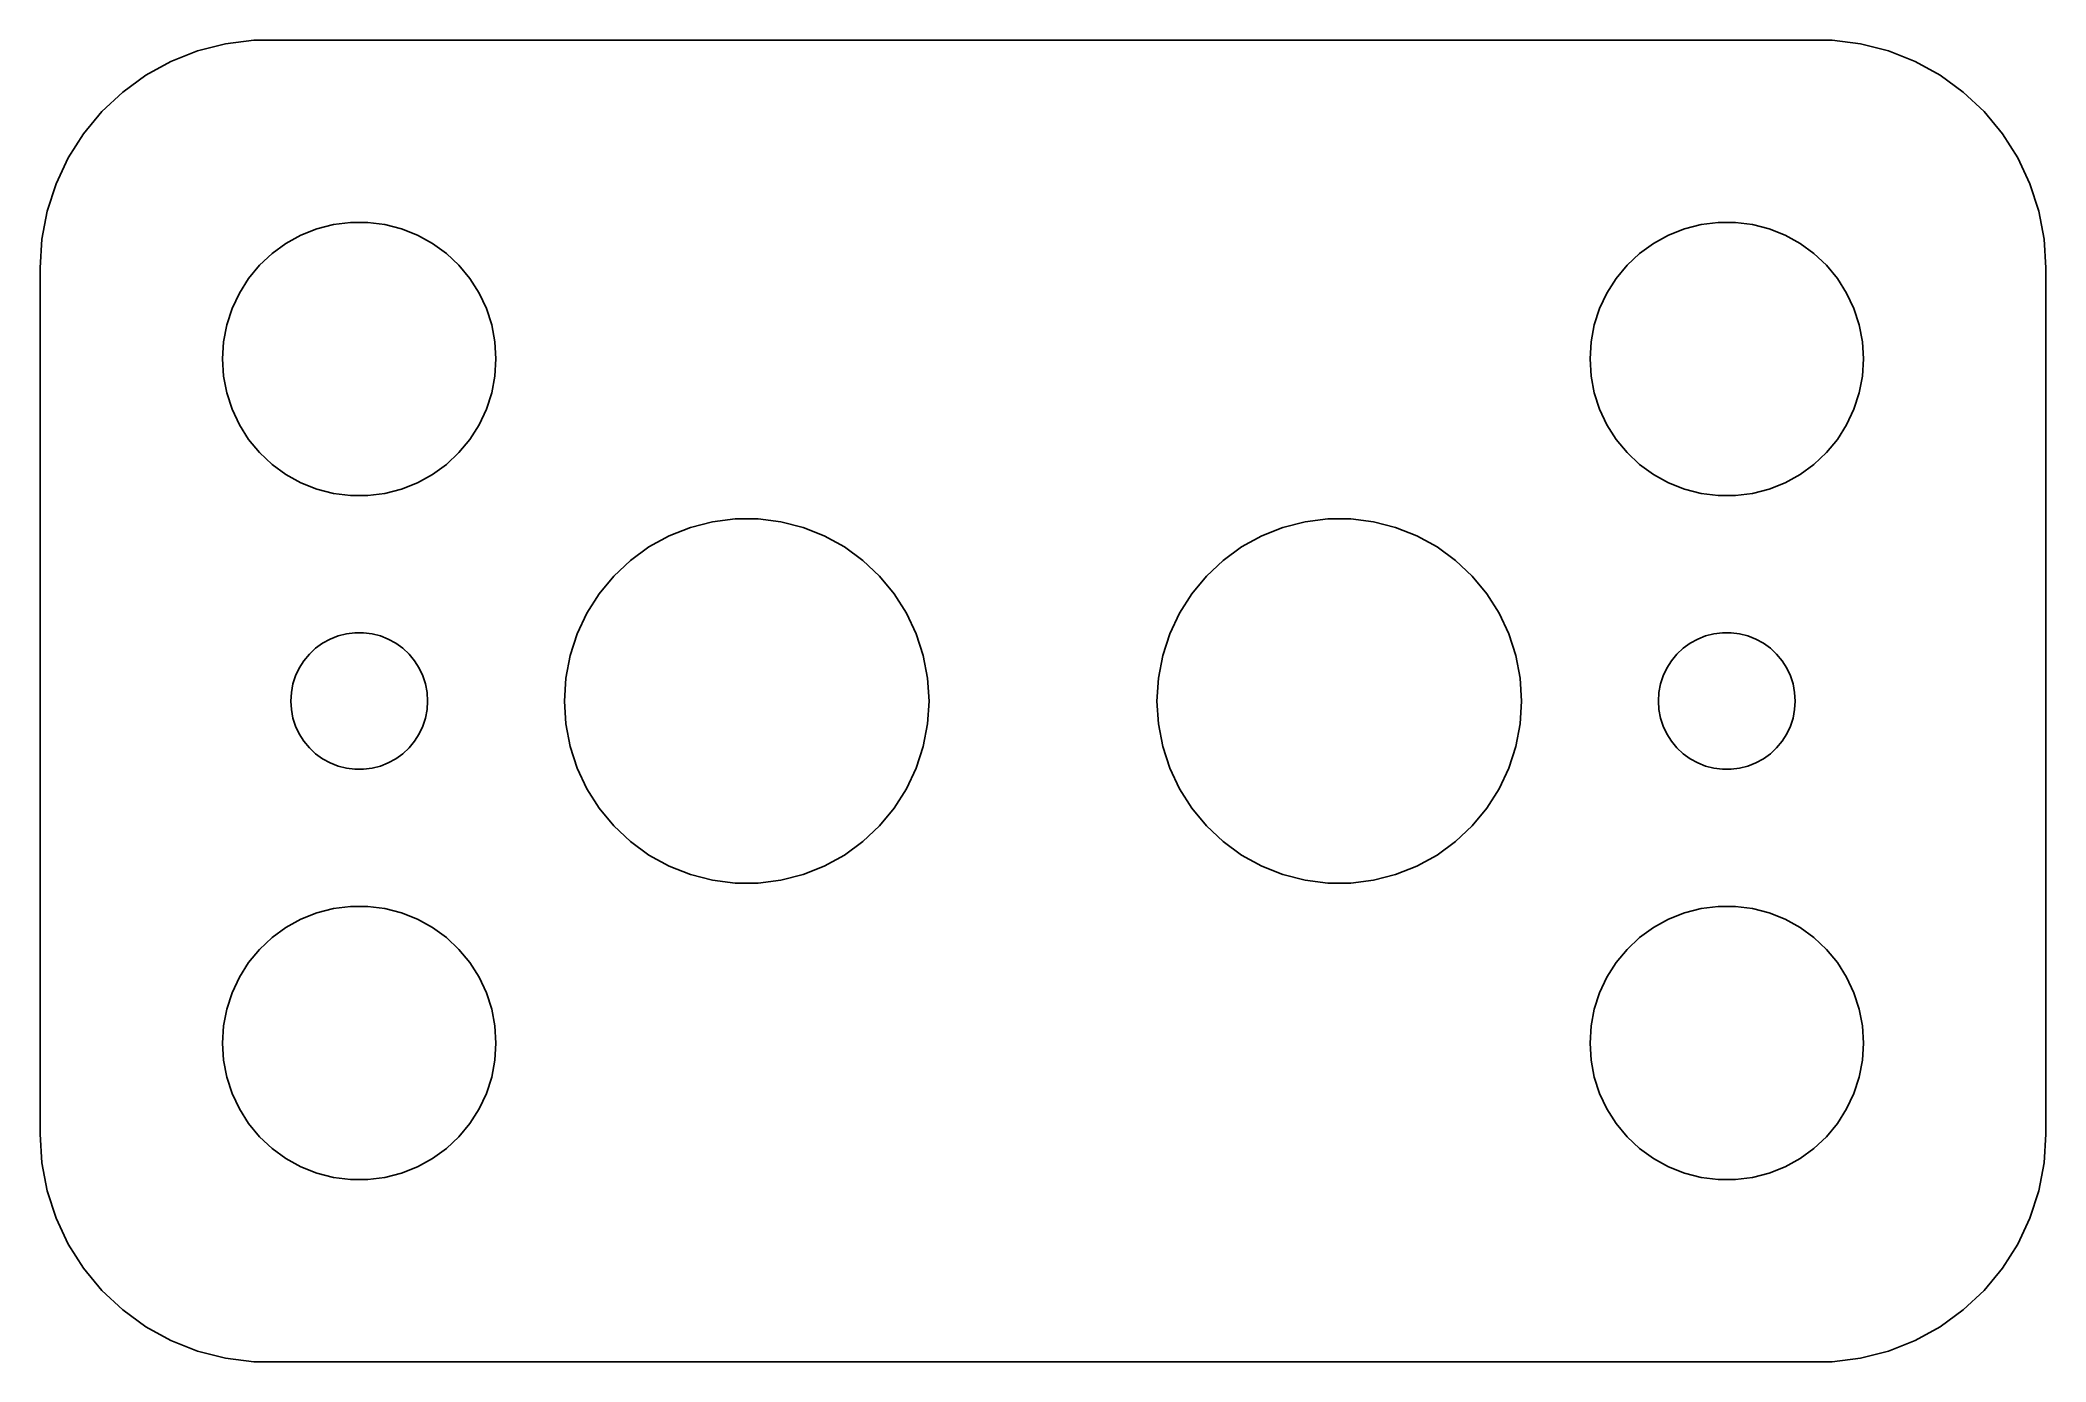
# Model space of a CAD drawing. Header units: metres. Extents: x -22 to 22, y 24.5 to 53.5.
import ezdxf

# ---------------------------------------------------------------- set-up
doc = ezdxf.new("R2010")
doc.units = ezdxf.units.M

msp = doc.modelspace()

# ---------------------------------------------------------------- linework, layer by layer
for p, q in [((-18.5451, 53.2553), (-19.1289, 53.0241)), ((-17.9369, 53.4114), (-18.5451, 53.2553)), ((-17.3139, 53.4901), (-17.9369, 53.4114)), ((17.3139, 53.4901), (-17.3139, 53.4901)), ((17.9369, 53.4114), (17.3139, 53.4901)), ((18.5451, 53.2553), (17.9369, 53.4114)), ((19.1289, 53.0241), (18.5451, 53.2553)), ((-19.1289, 53.0241), (-19.6791, 52.7216)), ((19.6791, 52.7216), (19.1289, 53.0241)), ((-19.6791, 52.7216), (-20.1871, 52.3526)), ((20.1871, 52.3526), (19.6791, 52.7216)), ((-20.6448, 51.9227), (-21.0451, 51.4389)), ((-20.1871, 52.3526), (-20.6448, 51.9227)), ((20.6448, 51.9227), (20.1871, 52.3526)), ((21.0451, 51.4389), (20.6448, 51.9227)), ((-21.0451, 51.4389), (-21.3815, 50.9088)), ((21.3815, 50.9088), (21.0451, 51.4389)), ((-21.3815, 50.9088), (-21.6489, 50.3406)), ((21.6489, 50.3406), (21.3815, 50.9088)), ((-21.6489, 50.3406), (-21.8429, 49.7434)), ((21.8429, 49.7434), (21.6489, 50.3406)), ((-21.8429, 49.7434), (-21.9606, 49.1267)), ((21.9606, 49.1267), (21.8429, 49.7434)), ((-16.2773, 49.2145), (-15.927, 49.3532)), ((-15.927, 49.3532), (-15.5621, 49.4469)), ((-15.5621, 49.4469), (-15.1884, 49.4941)), ((-15.1884, 49.4941), (-14.8116, 49.4941)), ((-14.8116, 49.4941), (-14.4379, 49.4469)), ((-14.4379, 49.4469), (-14.0729, 49.3532)), ((-14.0729, 49.3532), (-13.7227, 49.2145)), ((13.7227, 49.2145), (14.0729, 49.3532)), ((14.0729, 49.3532), (14.4379, 49.4469)), ((14.4379, 49.4469), (14.8116, 49.4941)), ((14.8116, 49.4941), (15.1884, 49.4941)), ((15.1884, 49.4941), (15.5621, 49.4469)), ((15.5621, 49.4469), (15.927, 49.3532)), ((15.927, 49.3532), (16.2773, 49.2145)), ((-21.9606, 49.1267), (-22, 48.5)), ((-16.9123, 48.8115), (-16.6075, 49.033)), ((-16.6075, 49.033), (-16.2773, 49.2145)), ((-13.7227, 49.2145), (-13.3925, 49.033)), ((-13.3925, 49.033), (-13.0877, 48.8115)), ((13.0877, 48.8115), (13.3925, 49.033)), ((13.3925, 49.033), (13.7227, 49.2145)), ((16.2773, 49.2145), (16.6075, 49.033)), ((16.6075, 49.033), (16.9123, 48.8115)), ((22, 48.5), (21.9606, 49.1267)), ((-22, 48.5), (-22, 29.5)), ((-17.427, 48.2634), (-17.1869, 48.5536)), ((-17.1869, 48.5536), (-16.9123, 48.8115)), ((-13.0877, 48.8115), (-12.8131, 48.5536)), ((-12.8131, 48.5536), (-12.5729, 48.2634)), ((12.5729, 48.2634), (12.8131, 48.5536)), ((12.8131, 48.5536), (13.0877, 48.8115)), ((16.9123, 48.8115), (17.1869, 48.5536)), ((17.1869, 48.5536), (17.427, 48.2634)), ((22, 29.5), (22, 48.5)), ((-17.6289, 47.9453), (-17.427, 48.2634)), ((-12.5729, 48.2634), (-12.3711, 47.9453)), ((12.3711, 47.9453), (12.5729, 48.2634)), ((17.427, 48.2634), (17.6289, 47.9453)), ((-17.9057, 47.2461), (-17.7893, 47.6044)), ((-17.7893, 47.6044), (-17.6289, 47.9453)), ((-12.3711, 47.9453), (-12.2107, 47.6044)), ((-12.2107, 47.6044), (-12.0942, 47.2461)), ((12.0942, 47.2461), (12.2107, 47.6044)), ((12.2107, 47.6044), (12.3711, 47.9453)), ((17.6289, 47.9453), (17.7893, 47.6044)), ((17.7893, 47.6044), (17.9057, 47.2461)), ((-17.9763, 46.876), (-17.9057, 47.2461)), ((-12.0942, 47.2461), (-12.0237, 46.876)), ((12.0237, 46.876), (12.0942, 47.2461)), ((17.9057, 47.2461), (17.9763, 46.876)), ((-18, 46.5), (-17.9763, 46.876)), ((-12.0237, 46.876), (-12, 46.5)), ((12, 46.5), (12.0237, 46.876)), ((17.9763, 46.876), (18, 46.5)), ((-17.9763, 46.124), (-18, 46.5)), ((-12, 46.5), (-12.0237, 46.124)), ((12.0237, 46.124), (12, 46.5)), ((18, 46.5), (17.9763, 46.124)), ((-17.9057, 45.7539), (-17.9763, 46.124)), ((-12.0237, 46.124), (-12.0942, 45.7539)), ((12.0942, 45.7539), (12.0237, 46.124)), ((17.9763, 46.124), (17.9057, 45.7539)), ((-17.7893, 45.3956), (-17.9057, 45.7539)), ((-17.6289, 45.0547), (-17.7893, 45.3956)), ((-12.2107, 45.3956), (-12.3711, 45.0547)), ((-12.0942, 45.7539), (-12.2107, 45.3956)), ((12.2107, 45.3956), (12.0942, 45.7539)), ((12.3711, 45.0547), (12.2107, 45.3956)), ((17.7893, 45.3956), (17.6289, 45.0547)), ((17.9057, 45.7539), (17.7893, 45.3956)), ((-17.427, 44.7366), (-17.6289, 45.0547)), ((-12.3711, 45.0547), (-12.5729, 44.7366)), ((12.5729, 44.7366), (12.3711, 45.0547)), ((17.6289, 45.0547), (17.427, 44.7366)), ((-17.1869, 44.4464), (-17.427, 44.7366)), ((-16.9123, 44.1884), (-17.1869, 44.4464)), ((-12.8131, 44.4464), (-13.0877, 44.1884)), ((-12.5729, 44.7366), (-12.8131, 44.4464)), ((12.8131, 44.4464), (12.5729, 44.7366)), ((13.0877, 44.1884), (12.8131, 44.4464)), ((17.1869, 44.4464), (16.9123, 44.1884)), ((17.427, 44.7366), (17.1869, 44.4464)), ((-16.6075, 43.967), (-16.9123, 44.1884)), ((-13.0877, 44.1884), (-13.3925, 43.967)), ((13.3925, 43.967), (13.0877, 44.1884)), ((16.9123, 44.1884), (16.6075, 43.967)), ((-16.2773, 43.7855), (-16.6075, 43.967)), ((-15.927, 43.6468), (-16.2773, 43.7855)), ((-15.5621, 43.5531), (-15.927, 43.6468)), ((-14.0729, 43.6468), (-14.4379, 43.5531)), ((-13.7227, 43.7855), (-14.0729, 43.6468)), ((-13.3925, 43.967), (-13.7227, 43.7855)), ((13.7227, 43.7855), (13.3925, 43.967)), ((14.0729, 43.6468), (13.7227, 43.7855)), ((14.4379, 43.5531), (14.0729, 43.6468)), ((15.927, 43.6468), (15.5621, 43.5531)), ((16.2773, 43.7855), (15.927, 43.6468)), ((16.6075, 43.967), (16.2773, 43.7855)), ((-15.1884, 43.5059), (-15.5621, 43.5531)), ((-14.8116, 43.5059), (-15.1884, 43.5059)), ((-14.4379, 43.5531), (-14.8116, 43.5059)), ((14.8116, 43.5059), (14.4379, 43.5531)), ((15.1884, 43.5059), (14.8116, 43.5059)), ((15.5621, 43.5531), (15.1884, 43.5059)), ((-8.20311, 42.6193), (-7.73605, 42.8042)), ((-7.73605, 42.8042), (-7.24951, 42.9291)), ((-7.24951, 42.9291), (-6.75116, 42.9921)), ((-6.75116, 42.9921), (-6.24883, 42.9921)), ((-6.24883, 42.9921), (-5.75047, 42.9291)), ((-5.75047, 42.9291), (-5.26393, 42.8042)), ((-5.26393, 42.8042), (-4.79688, 42.6193)), ((4.79688, 42.6193), (5.26393, 42.8042)), ((5.26393, 42.8042), (5.75047, 42.9291)), ((5.75047, 42.9291), (6.24883, 42.9921)), ((6.24883, 42.9921), (6.75116, 42.9921)), ((6.75116, 42.9921), (7.24951, 42.9291)), ((7.24951, 42.9291), (7.73605, 42.8042)), ((7.73605, 42.8042), (8.20311, 42.6193)), ((-9.04968, 42.082), (-8.6433, 42.3773)), ((-8.6433, 42.3773), (-8.20311, 42.6193)), ((-4.79688, 42.6193), (-4.35669, 42.3773)), ((-4.35669, 42.3773), (-3.9503, 42.082)), ((3.9503, 42.082), (4.35669, 42.3773)), ((4.35669, 42.3773), (4.79688, 42.6193)), ((8.20311, 42.6193), (8.6433, 42.3773)), ((8.6433, 42.3773), (9.04968, 42.082)), ((-9.41586, 41.7382), (-9.04968, 42.082)), ((-3.9503, 42.082), (-3.58412, 41.7382)), ((3.58412, 41.7382), (3.9503, 42.082)), ((9.04968, 42.082), (9.41586, 41.7382)), ((-9.73605, 41.3511), (-9.41586, 41.7382)), ((-3.58412, 41.7382), (-3.26393, 41.3511)), ((3.26393, 41.3511), (3.58412, 41.7382)), ((9.41586, 41.7382), (9.73605, 41.3511)), ((-10.2191, 40.4725), (-10.0052, 40.927)), ((-10.0052, 40.927), (-9.73605, 41.3511)), ((-3.26393, 41.3511), (-2.99477, 40.927)), ((-2.99477, 40.927), (-2.78088, 40.4725)), ((2.78088, 40.4725), (2.99477, 40.927)), ((2.99477, 40.927), (3.26393, 41.3511)), ((9.73605, 41.3511), (10.0052, 40.927)), ((10.0052, 40.927), (10.2191, 40.4725)), ((-15.2811, 40.4734), (-15.0942, 40.497)), ((-15.0942, 40.497), (-14.9058, 40.497)), ((-14.9058, 40.497), (-14.7189, 40.4734)), ((14.7189, 40.4734), (14.9058, 40.497)), ((14.9058, 40.497), (15.0942, 40.497)), ((15.0942, 40.497), (15.2811, 40.4734)), ((-16.0934, 40.0268), (-15.9561, 40.1558)), ((-15.9561, 40.1558), (-15.8037, 40.2665)), ((-15.8037, 40.2665), (-15.6387, 40.3572)), ((-15.6387, 40.3572), (-15.4635, 40.4266)), ((-15.4635, 40.4266), (-15.2811, 40.4734)), ((-14.7189, 40.4734), (-14.5365, 40.4266)), ((-14.5365, 40.4266), (-14.3613, 40.3572)), ((-14.3613, 40.3572), (-14.1963, 40.2665)), ((-14.1963, 40.2665), (-14.0439, 40.1558)), ((-14.0439, 40.1558), (-13.9065, 40.0268)), ((-10.3743, 39.9948), (-10.2191, 40.4725)), ((-2.78088, 40.4725), (-2.62566, 39.9948)), ((2.62566, 39.9948), (2.78088, 40.4725)), ((10.2191, 40.4725), (10.3743, 39.9948)), ((13.9065, 40.0268), (14.0439, 40.1558)), ((14.0439, 40.1558), (14.1963, 40.2665)), ((14.1963, 40.2665), (14.3613, 40.3572)), ((14.3613, 40.3572), (14.5365, 40.4266)), ((14.5365, 40.4266), (14.7189, 40.4734)), ((15.2811, 40.4734), (15.4635, 40.4266)), ((15.4635, 40.4266), (15.6387, 40.3572)), ((15.6387, 40.3572), (15.8037, 40.2665)), ((15.8037, 40.2665), (15.9561, 40.1558)), ((15.9561, 40.1558), (16.0934, 40.0268)), ((-16.3947, 39.5522), (-16.3145, 39.7226)), ((-16.3145, 39.7226), (-16.2135, 39.8817)), ((-16.2135, 39.8817), (-16.0934, 40.0268)), ((-13.9065, 40.0268), (-13.7865, 39.8817)), ((-13.7865, 39.8817), (-13.6855, 39.7226)), ((-13.6855, 39.7226), (-13.6053, 39.5522)), ((-10.4684, 39.5013), (-10.3743, 39.9948)), ((-2.62566, 39.9948), (-2.53154, 39.5013)), ((2.53154, 39.5013), (2.62566, 39.9948)), ((10.3743, 39.9948), (10.4684, 39.5013)), ((13.6053, 39.5522), (13.6855, 39.7226)), ((13.6855, 39.7226), (13.7865, 39.8817)), ((13.7865, 39.8817), (13.9065, 40.0268)), ((16.0934, 40.0268), (16.2135, 39.8817)), ((16.2135, 39.8817), (16.3145, 39.7226)), ((16.3145, 39.7226), (16.3947, 39.5522)), ((-16.5, 39), (-16.4882, 39.188)), ((-16.4882, 39.188), (-16.4529, 39.373)), ((-16.4529, 39.373), (-16.3947, 39.5522)), ((-13.6053, 39.5522), (-13.5471, 39.373)), ((-13.5471, 39.373), (-13.5118, 39.188)), ((-13.5118, 39.188), (-13.5, 39)), ((-10.5, 39), (-10.4684, 39.5013)), ((-2.53154, 39.5013), (-2.5, 39)), ((2.5, 39), (2.53154, 39.5013)), ((10.4684, 39.5013), (10.5, 39)), ((13.5, 39), (13.5118, 39.188)), ((13.5118, 39.188), (13.5471, 39.373)), ((13.5471, 39.373), (13.6053, 39.5522)), ((16.3947, 39.5522), (16.4529, 39.373)), ((16.4529, 39.373), (16.4882, 39.188)), ((16.4882, 39.188), (16.5, 39)), ((-16.4882, 38.812), (-16.5, 39)), ((-16.4529, 38.627), (-16.4882, 38.812)), ((-13.5118, 38.812), (-13.5471, 38.627)), ((-13.5, 39), (-13.5118, 38.812)), ((-10.4684, 38.4987), (-10.5, 39)), ((-2.5, 39), (-2.53154, 38.4987)), ((2.53154, 38.4987), (2.5, 39)), ((10.5, 39), (10.4684, 38.4987)), ((13.5118, 38.812), (13.5, 39)), ((13.5471, 38.627), (13.5118, 38.812)), ((16.4882, 38.812), (16.4529, 38.627)), ((16.5, 39), (16.4882, 38.812)), ((-16.3947, 38.4478), (-16.4529, 38.627)), ((-16.3145, 38.2774), (-16.3947, 38.4478)), ((-13.6053, 38.4478), (-13.6855, 38.2774)), ((-13.5471, 38.627), (-13.6053, 38.4478)), ((-10.3743, 38.0052), (-10.4684, 38.4987)), ((-2.53154, 38.4987), (-2.62566, 38.0052)), ((2.62566, 38.0052), (2.53154, 38.4987)), ((10.4684, 38.4987), (10.3743, 38.0052)), ((13.6053, 38.4478), (13.5471, 38.627)), ((13.6855, 38.2774), (13.6053, 38.4478)), ((16.3947, 38.4478), (16.3145, 38.2774)), ((16.4529, 38.627), (16.3947, 38.4478)), ((-16.2135, 38.1183), (-16.3145, 38.2774)), ((-16.0934, 37.9732), (-16.2135, 38.1183)), ((-15.9561, 37.8442), (-16.0934, 37.9732)), ((-15.8037, 37.7335), (-15.9561, 37.8442)), ((-14.0439, 37.8442), (-14.1963, 37.7335)), ((-13.9065, 37.9732), (-14.0439, 37.8442)), ((-13.7865, 38.1183), (-13.9065, 37.9732)), ((-13.6855, 38.2774), (-13.7865, 38.1183)), ((-10.2191, 37.5275), (-10.3743, 38.0052)), ((-2.62566, 38.0052), (-2.78088, 37.5275)), ((2.78088, 37.5275), (2.62566, 38.0052)), ((10.3743, 38.0052), (10.2191, 37.5275)), ((13.7865, 38.1183), (13.6855, 38.2774)), ((13.9065, 37.9732), (13.7865, 38.1183)), ((14.0439, 37.8442), (13.9065, 37.9732)), ((14.1963, 37.7335), (14.0439, 37.8442)), ((15.9561, 37.8442), (15.8037, 37.7335)), ((16.0934, 37.9732), (15.9561, 37.8442)), ((16.2135, 38.1183), (16.0934, 37.9732)), ((16.3145, 38.2774), (16.2135, 38.1183)), ((-15.6387, 37.6428), (-15.8037, 37.7335)), ((-15.4635, 37.5734), (-15.6387, 37.6428)), ((-15.2811, 37.5266), (-15.4635, 37.5734)), ((-15.0942, 37.503), (-15.2811, 37.5266)), ((-14.9058, 37.503), (-15.0942, 37.503)), ((-14.7189, 37.5266), (-14.9058, 37.503)), ((-14.5365, 37.5734), (-14.7189, 37.5266)), ((-14.3613, 37.6428), (-14.5365, 37.5734)), ((-14.1963, 37.7335), (-14.3613, 37.6428)), ((-10.0052, 37.073), (-10.2191, 37.5275)), ((-2.78088, 37.5275), (-2.99477, 37.073)), ((2.99477, 37.073), (2.78088, 37.5275)), ((10.2191, 37.5275), (10.0052, 37.073)), ((14.3613, 37.6428), (14.1963, 37.7335)), ((14.5365, 37.5734), (14.3613, 37.6428)), ((14.7189, 37.5266), (14.5365, 37.5734)), ((14.9058, 37.503), (14.7189, 37.5266)), ((15.0942, 37.503), (14.9058, 37.503)), ((15.2811, 37.5266), (15.0942, 37.503)), ((15.4635, 37.5734), (15.2811, 37.5266)), ((15.6387, 37.6428), (15.4635, 37.5734)), ((15.8037, 37.7335), (15.6387, 37.6428)), ((-9.73605, 36.6489), (-10.0052, 37.073)), ((-2.99477, 37.073), (-3.26393, 36.6489)), ((3.26393, 36.6489), (2.99477, 37.073)), ((10.0052, 37.073), (9.73605, 36.6489)), ((-9.41586, 36.2618), (-9.73605, 36.6489)), ((-3.26393, 36.6489), (-3.58412, 36.2618)), ((3.58412, 36.2618), (3.26393, 36.6489)), ((9.73605, 36.6489), (9.41586, 36.2618)), ((-9.04968, 35.918), (-9.41586, 36.2618)), ((-3.58412, 36.2618), (-3.9503, 35.918)), ((3.9503, 35.918), (3.58412, 36.2618)), ((9.41586, 36.2618), (9.04968, 35.918)), ((-8.6433, 35.6227), (-9.04968, 35.918)), ((-3.9503, 35.918), (-4.35669, 35.6227)), ((4.35669, 35.6227), (3.9503, 35.918)), ((9.04968, 35.918), (8.6433, 35.6227)), ((-8.20311, 35.3807), (-8.6433, 35.6227)), ((-7.73605, 35.1958), (-8.20311, 35.3807)), ((-4.79688, 35.3807), (-5.26393, 35.1958)), ((-4.35669, 35.6227), (-4.79688, 35.3807)), ((4.79688, 35.3807), (4.35669, 35.6227)), ((5.26393, 35.1958), (4.79688, 35.3807)), ((8.20311, 35.3807), (7.73605, 35.1958)), ((8.6433, 35.6227), (8.20311, 35.3807)), ((-7.24951, 35.0709), (-7.73605, 35.1958)), ((-6.75116, 35.0079), (-7.24951, 35.0709)), ((-6.24883, 35.0079), (-6.75116, 35.0079)), ((-5.75047, 35.0709), (-6.24883, 35.0079)), ((-5.26393, 35.1958), (-5.75047, 35.0709)), ((5.75047, 35.0709), (5.26393, 35.1958)), ((6.24883, 35.0079), (5.75047, 35.0709)), ((6.75116, 35.0079), (6.24883, 35.0079)), ((7.24951, 35.0709), (6.75116, 35.0079)), ((7.73605, 35.1958), (7.24951, 35.0709)), ((-16.2773, 34.2145), (-15.927, 34.3532)), ((-15.927, 34.3532), (-15.5621, 34.4469)), ((-15.5621, 34.4469), (-15.1884, 34.4941)), ((-15.1884, 34.4941), (-14.8116, 34.4941)), ((-14.8116, 34.4941), (-14.4379, 34.4469)), ((-14.4379, 34.4469), (-14.0729, 34.3532)), ((-14.0729, 34.3532), (-13.7227, 34.2145)), ((13.7227, 34.2145), (14.0729, 34.3532)), ((14.0729, 34.3532), (14.4379, 34.4469)), ((14.4379, 34.4469), (14.8116, 34.4941)), ((14.8116, 34.4941), (15.1884, 34.4941)), ((15.1884, 34.4941), (15.5621, 34.4469)), ((15.5621, 34.4469), (15.927, 34.3532)), ((15.927, 34.3532), (16.2773, 34.2145)), ((-16.9123, 33.8116), (-16.6075, 34.033)), ((-16.6075, 34.033), (-16.2773, 34.2145)), ((-13.7227, 34.2145), (-13.3925, 34.033)), ((-13.3925, 34.033), (-13.0877, 33.8116)), ((13.0877, 33.8116), (13.3925, 34.033)), ((13.3925, 34.033), (13.7227, 34.2145)), ((16.2773, 34.2145), (16.6075, 34.033)), ((16.6075, 34.033), (16.9123, 33.8116)), ((-17.427, 33.2634), (-17.1869, 33.5536)), ((-17.1869, 33.5536), (-16.9123, 33.8116)), ((-13.0877, 33.8116), (-12.8131, 33.5536)), ((-12.8131, 33.5536), (-12.5729, 33.2634)), ((12.5729, 33.2634), (12.8131, 33.5536)), ((12.8131, 33.5536), (13.0877, 33.8116)), ((16.9123, 33.8116), (17.1869, 33.5536)), ((17.1869, 33.5536), (17.427, 33.2634)), ((-17.6289, 32.9453), (-17.427, 33.2634)), ((-12.5729, 33.2634), (-12.3711, 32.9453)), ((12.3711, 32.9453), (12.5729, 33.2634)), ((17.427, 33.2634), (17.6289, 32.9453)), ((-17.9057, 32.2461), (-17.7893, 32.6044)), ((-17.7893, 32.6044), (-17.6289, 32.9453)), ((-12.3711, 32.9453), (-12.2107, 32.6044)), ((-12.2107, 32.6044), (-12.0942, 32.2461)), ((12.0942, 32.2461), (12.2107, 32.6044)), ((12.2107, 32.6044), (12.3711, 32.9453)), ((17.6289, 32.9453), (17.7893, 32.6044)), ((17.7893, 32.6044), (17.9057, 32.2461)), ((-17.9763, 31.876), (-17.9057, 32.2461)), ((-12.0942, 32.2461), (-12.0237, 31.876)), ((12.0237, 31.876), (12.0942, 32.2461)), ((17.9057, 32.2461), (17.9763, 31.876)), ((-18, 31.5), (-17.9763, 31.876)), ((-12.0237, 31.876), (-12, 31.5)), ((12, 31.5), (12.0237, 31.876)), ((17.9763, 31.876), (18, 31.5)), ((-17.9763, 31.124), (-18, 31.5)), ((-12, 31.5), (-12.0237, 31.124)), ((12.0237, 31.124), (12, 31.5)), ((18, 31.5), (17.9763, 31.124)), ((-17.9057, 30.7539), (-17.9763, 31.124)), ((-12.0237, 31.124), (-12.0942, 30.7539)), ((12.0942, 30.7539), (12.0237, 31.124)), ((17.9763, 31.124), (17.9057, 30.7539)), ((-17.7893, 30.3956), (-17.9057, 30.7539)), ((-17.6289, 30.0547), (-17.7893, 30.3956)), ((-12.2107, 30.3956), (-12.3711, 30.0547)), ((-12.0942, 30.7539), (-12.2107, 30.3956)), ((12.2107, 30.3956), (12.0942, 30.7539)), ((12.3711, 30.0547), (12.2107, 30.3956)), ((17.7893, 30.3956), (17.6289, 30.0547)), ((17.9057, 30.7539), (17.7893, 30.3956)), ((-17.427, 29.7366), (-17.6289, 30.0547)), ((-12.3711, 30.0547), (-12.5729, 29.7366)), ((12.5729, 29.7366), (12.3711, 30.0547)), ((17.6289, 30.0547), (17.427, 29.7366)), ((-22, 29.5), (-21.9606, 28.8733)), ((-17.1869, 29.4464), (-17.427, 29.7366)), ((-12.5729, 29.7366), (-12.8131, 29.4464)), ((12.8131, 29.4464), (12.5729, 29.7366)), ((17.427, 29.7366), (17.1869, 29.4464)), ((21.9606, 28.8733), (22, 29.5)), ((-16.9123, 29.1885), (-17.1869, 29.4464)), ((-16.6075, 28.967), (-16.9123, 29.1885)), ((-13.0877, 29.1885), (-13.3925, 28.967)), ((-12.8131, 29.4464), (-13.0877, 29.1885)), ((13.0877, 29.1885), (12.8131, 29.4464)), ((13.3925, 28.967), (13.0877, 29.1885)), ((16.9123, 29.1885), (16.6075, 28.967)), ((17.1869, 29.4464), (16.9123, 29.1885)), ((-21.9606, 28.8733), (-21.8429, 28.2566)), ((-16.2773, 28.7855), (-16.6075, 28.967)), ((-15.927, 28.6468), (-16.2773, 28.7855)), ((-15.5621, 28.5531), (-15.927, 28.6468)), ((-14.0729, 28.6468), (-14.4379, 28.5531)), ((-13.7227, 28.7855), (-14.0729, 28.6468)), ((-13.3925, 28.967), (-13.7227, 28.7855)), ((13.7227, 28.7855), (13.3925, 28.967)), ((14.0729, 28.6468), (13.7227, 28.7855)), ((14.4379, 28.5531), (14.0729, 28.6468)), ((15.927, 28.6468), (15.5621, 28.5531)), ((16.2773, 28.7855), (15.927, 28.6468)), ((16.6075, 28.967), (16.2773, 28.7855)), ((21.8429, 28.2566), (21.9606, 28.8733)), ((-21.8429, 28.2566), (-21.6489, 27.6594)), ((-15.1884, 28.5059), (-15.5621, 28.5531)), ((-14.8116, 28.5059), (-15.1884, 28.5059)), ((-14.4379, 28.5531), (-14.8116, 28.5059)), ((14.8116, 28.5059), (14.4379, 28.5531)), ((15.1884, 28.5059), (14.8116, 28.5059)), ((15.5621, 28.5531), (15.1884, 28.5059)), ((21.6489, 27.6594), (21.8429, 28.2566)), ((-21.6489, 27.6594), (-21.3815, 27.0912)), ((21.3815, 27.0912), (21.6489, 27.6594)), ((-21.3815, 27.0912), (-21.0451, 26.5611)), ((21.0451, 26.5611), (21.3815, 27.0912)), ((-21.0451, 26.5611), (-20.6448, 26.0773)), ((20.6448, 26.0773), (21.0451, 26.5611)), ((-20.6448, 26.0773), (-20.1871, 25.6474)), ((20.1871, 25.6474), (20.6448, 26.0773)), ((-20.1871, 25.6474), (-19.6791, 25.2784)), ((19.6791, 25.2784), (20.1871, 25.6474)), ((-19.6791, 25.2784), (-19.1289, 24.9759)), ((19.1289, 24.9759), (19.6791, 25.2784)), ((-19.1289, 24.9759), (-18.5451, 24.7447)), ((-18.5451, 24.7447), (-17.9369, 24.5886)), ((17.9369, 24.5886), (18.5451, 24.7447)), ((18.5451, 24.7447), (19.1289, 24.9759)), ((-17.9369, 24.5886), (-17.3139, 24.5099)), ((-17.3139, 24.5099), (17.3139, 24.5099)), ((17.3139, 24.5099), (17.9369, 24.5886))]:
    msp.add_line(p, q)

doc.saveas('drawing.dxf')
